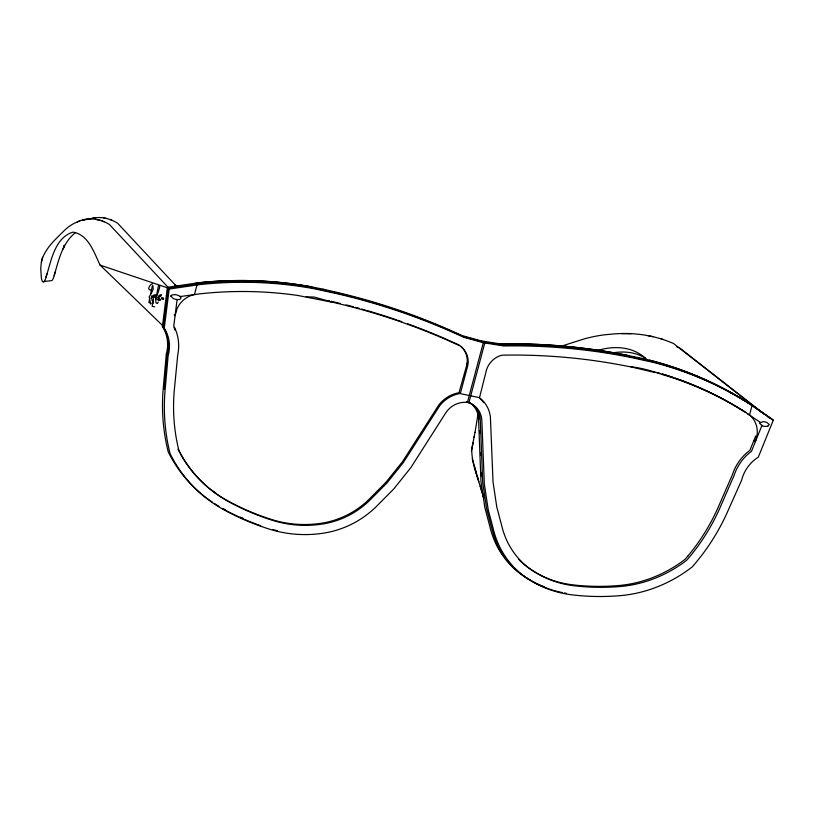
<?xml version="1.0" encoding="UTF-8"?>
<svg xmlns="http://www.w3.org/2000/svg" width="814" height="814" viewBox="0 0 814 814"><rect width="100%" height="100%" fill="white"/><g stroke="black" fill="none" stroke-linecap="round" stroke-linejoin="round"><path stroke-width="1.22" d="M164.235 389.092L167.257 354.924A35.124 33.761 -47 0 0 163.37 327.381L168.325 288.248L197.812 283.893A409.035 393.131 -47 0 1 312.81 287.83L335.307 292.694M212.464 502.238A139.204 133.791 -47 0 1 168.233 451.882A196.876 189.224 -47 0 1 163.258 388.197L166.29 354.029A35.124 33.761 -47 0 0 162.403 326.475L167.358 287.342L196.835 282.987A409.035 393.131 -47 0 1 311.833 286.925L322.975 289.173M169.21 289.062L198.687 284.717A409.035 393.131 -47 0 1 313.685 288.655L336.497 293.579A686.619 659.93 -47 0 1 463.787 337.301L483.302 342.684L503.703 345.96A686.619 621.123 -58.4 0 1 631.369 357.57L652.828 362.25A409.035 370.014 -58.4 0 1 750.803 404.517L773.3 420.156L758.322 457.122A35.124 31.766 -58.4 0 0 741.625 480.199L727.472 511.945A196.876 178.093 -58.4 0 1 692.215 566.91A139.204 125.926 -58.4 0 1 620.105 595.655A269.322 243.63 -58.4 0 1 572.283 594.881A123.423 111.65 -58.4 0 1 524.918 576.709A94.332 85.338 -58.4 0 1 493.162 528.459L488.197 509.676L484.299 483.669L481.878 420.869A22.456 20.309 -58.4 0 0 468.874 402.777L467.399 402.452A22.456 21.581 -47 0 0 445.665 413.013L410.775 467.714L393.589 489.143L379.121 503.713A94.332 90.669 -47 0 1 323.931 533.089A123.423 118.63 -47 0 1 269.495 529.171A269.322 258.852 -47 0 1 223.667 509.625A139.204 133.791 -47 0 1 170.085 453.612A196.876 189.224 -47 0 1 165.11 389.916L168.142 355.749A35.124 33.761 -47 0 0 164.255 328.205L169.21 289.062L167.358 287.342M177.126 299.491L173.769 325.956L174.918 328.266A44.526 42.796 -47 0 1 177.727 354.955L174.288 390.303A187.596 180.301 -47 0 0 177.849 446.092L178.795 450.05L181.227 454.68A129.884 124.837 -47 0 0 228.398 501.526A259.676 249.583 -47 0 0 268.742 519.108L272.517 520.339A114.031 109.605 -47 0 0 322.802 523.982A84.971 81.665 -47 0 0 369.159 500.925L386.823 483.129L403.357 462.515L439.702 405.779A31.868 30.627 -47 0 1 459.91 393.538L469.24 395.523M478.144 413.38L474.989 432.397M75.661 232.438C62.424 242.714 58.537 260.338 54.192 275.692A39.174 5.006 -86.6 0 1 51.333 280.647L42.694 281.664A39.174 5.006 -86.6 0 1 41.372 278.062L40.751 269.108A14.489 3.002 -87 0 1 41.372 262.352C44.048 248.982 55.871 239.062 65.079 229.782A482.051 105.077 -88.7 0 1 77.004 222.11C87.302 216.86 99.99 218.386 109.534 224.593L168.172 287.423M151.058 298.3L152.137 295.39M153.541 298.636L152.177 306.349L154.782 306.837M159.666 285.958C160.307 289.336 152.198 303.734 157.601 303.459M159.218 296.388L158.557 298.178M161.559 298.178L163.624 298.219M474.969 432.468L471.438 450.946M474.053 437.454L474.328 435.999M473.056 442.735L471.815 449.084M471.733 449.491C471.784 466.117 479.792 482.041 483.811 498.199L480.087 485.958M41.372 262.352L42.46 257.214M43.213 281.99A39.174 5.006 -86.6 0 0 46.072 277.035L46.876 273.972M54.192 275.692L55.118 272.151M46.072 277.035C51.241 261.07 54.548 237.83 72.894 232.143C88.563 234.564 94.088 252.747 100.112 265.13L163.187 326.109M64.245 245.238L63.258 248.911L64.123 245.706M467.562 362.25L459.035 392.714A31.868 30.627 -47 0 0 438.817 404.955L402.482 461.691L385.938 482.305L368.274 500.101A84.971 81.665 -47 0 1 321.927 523.148A114.031 109.605 -47 0 1 271.642 519.515L267.857 518.294A259.676 249.583 -47 0 1 227.523 500.702A129.884 124.837 -47 0 1 180.342 453.866M762.077 425.152L751.475 451.322L749.389 452.93A44.526 40.283 -58.4 0 0 734.004 475.671L719.617 508.648A187.596 169.699 -58.4 0 1 689.397 557.102L686.69 560.256L682.386 563.441A129.884 117.491 -58.4 0 1 620.115 586.528A259.676 234.91 -58.4 0 1 577.838 586.182L574.084 585.775A114.031 103.154 -58.4 0 1 530.301 569.006A84.971 76.862 -58.4 0 1 502.838 529.934L496.774 506.99L493.03 481.969L490.384 416.778A31.868 28.826 -58.4 0 0 479.487 397.781L486.619 369.444A20.625 18.661 -58.4 0 1 502.319 355.138L513.726 355.046A676.953 612.372 -58.4 0 1 628.896 366.554C640.638 367.653 651.678 370.818 662.728 374.654A399.633 361.508 -58.4 0 1 745.777 412.464M753.805 440.669L755.392 441.636L757.193 434.279A24.247 21.927 -58.4 0 0 749.531 414.967L752.085 405.372L748.697 403.296M158.384 285.877L155.759 299.399M160.002 296.805L160.775 294.709M153.632 297.517L154.609 294.851M152.737 297.822L153.653 295.065M157.987 302.615L158.252 301.943M160.806 296.154L161.426 294.709M755.718 435.958L749.887 450.346L747.801 451.953A44.526 40.283 -58.4 0 0 732.427 474.694L718.029 507.671A187.596 169.699 -58.4 0 1 687.82 556.125M151.699 298.321L152.116 296.53M159.269 295.034L158.089 297.843L158.16 299.817M161.589 297.995L163.522 298.392M152.279 286.223L150.234 295.238L149.186 296.693L149.623 298.667L148.911 302.706L151.211 303.174M687.81 556.125L685.103 559.289L680.799 562.464A129.884 117.491 -58.4 0 1 618.528 585.551A259.676 234.91 -58.4 0 1 576.251 585.215L572.496 584.798A114.031 103.154 -58.4 0 1 528.713 568.03A84.971 76.862 -58.4 0 1 518.803 559.472M151.089 293.935L153.225 289.133L152.839 285.429M153.378 300.04L151.15 299.918M155.474 294.739L154.782 297.252L157.112 297.741M176.658 286.111L175.397 285.551M152.544 283.689C150.02 283.974 146.306 290.618 150.905 289.967M77.004 222.11L80.138 220.726M560.439 346.459L584.126 338.95A482.051 200.397 -66 0 1 610.042 334.31C631.511 331.909 653.662 334.788 673.504 343.498L761.609 412.332M768.019 426.058L769.261 424.501L766.9 422.497A10.094 9.137 -58.4 0 0 762.891 421.693L759.472 423.056L761.853 425.6A10.094 9.137 -58.4 0 0 765.852 426.414L767.806 426.109M88.105 219.424L90.496 218.803L87.373 219.332M91.087 218.651C100.071 215.954 109.839 218.396 117.654 223.25L176.292 286.08M598.178 350.386C614.743 345.187 635.042 346.683 647.252 360.256M613.39 352.818C624.318 350.915 636.121 352.269 645.624 358.302M87.027 219.149L82.153 220.207L86.325 219.505M91.687 218.549L95.248 217.806M179.67 296.632L199.338 293.895A399.633 384.096 -47 0 1 297.843 295.472L334.188 302.604A676.953 650.64 -47 0 1 449.552 341.127L460.348 346.021A20.625 19.821 -47 0 1 467.826 365.364L460.348 393.477L459.411 392.602M621.265 333.618L630.952 333.689M628.215 333.516L628.784 333.526M306.196 296.835L314.051 297.049L332.153 302.045L331.278 301.231M161.426 298.667L163.522 298.931M161.467 298.697L163.553 298.972M158.038 299.715L160.124 299.99M158.008 299.908L160.246 300.091M466.514 401.628L467.399 402.452L483.302 342.684L481.42 340.924L500.376 343.915A686.619 621.123 -58.4 0 1 628.042 355.525M483.089 341.961L502.126 344.994A686.599 621.102 -58.4 0 1 629.782 356.593L640.852 358.842M103.846 217.989L106.583 218.467M629.782 356.593L619.617 354.629M630.077 356.654L651.241 361.274A409.035 370.014 -58.4 0 1 749.114 403.49M647.863 335.673L653.113 336.701M639.102 357.773L627.981 355.494A686.619 621.123 -58.4 0 0 500.325 343.884M629.68 356.532L640.74 358.781M470.716 395.848L479.141 397.558M322.944 289.143L334.646 291.86M323.891 290.018L346.296 295.319M639.041 357.733L649.501 360.205A409.035 370.014 -58.4 0 1 747.476 402.482M630.86 366.87L655.087 372.547L653.51 371.581M333.18 301.76L333.302 301.78A676.953 650.64 -47 0 1 340.272 303.439M95.726 219.332L100.549 220.492M656.776 372.476L660.052 373.382M481.45 340.954L461.904 335.541A686.619 659.93 -47 0 0 334.615 291.829M482.366 341.809L462.851 336.426A686.619 659.93 -47 0 0 335.561 292.714M462.901 336.477L482.417 341.86M663.145 339.489L661.11 338.909M100.112 265.13L167.847 287.942M111.935 220.238L110.846 219.861M101.913 220.94L104.223 221.795M676.454 346.703L679.619 347.934L764.722 414.418M449.755 340.791L459.462 345.207M773.3 420.156L758.597 409.88M747.842 413.929L749.531 414.967M481.389 340.924L484.778 342.999L468.874 402.777L467.287 401.801M771.713 419.179L747.415 402.442A409.035 370.014 -58.4 0 0 649.44 360.164M760.581 422.547L744.088 411.436A399.633 361.508 -58.4 0 0 710.937 392.938M767.724 416.768L769.729 418.335M159.015 298.026L159.117 299.664M159.951 299.471L159.737 298.819M149.888 300.417L150.814 304.182M466.89 364.489L466.951 364.55A20.625 19.821 -47 0 0 460.805 346.286M328.754 300.529L329.629 301.353M195.146 283.17L197.029 284.931L194.475 294.515A24.247 23.301 -47 0 0 177.177 308.414L175.071 315.71L174.186 314.886M162.403 326.475L164.255 328.205M497.456 545.909L502.391 554.476M177.91 449.226L179.853 452.93M495.604 541.371L496.988 544.78M472.242 458.72L478.836 481.725M477.208 476.18L478.032 479.019M474.643 467.246L476.536 473.829M153.083 301.027L153.51 303.042M478.693 415.323L478.988 419.169M479.69 430.728L479.792 433.353M480.555 452.696L480.647 454.945M481.359 472.924L481.501 476.485M174.501 284.951A5.779 1.068 8.5 0 1 177.187 286.019M216.076 493.335A129.884 124.837 -47 0 1 212.108 490.476M346.143 304.894A676.953 650.64 -47 0 1 353.327 306.756M355.718 307.387A676.953 650.64 -47 0 1 359.3 308.364M361.681 309.025A676.953 650.64 -47 0 1 365.252 310.032M366.442 310.378A676.953 650.64 -47 0 1 397.059 320.034M398.229 320.431A676.953 650.64 -47 0 1 401.719 321.652M407.529 323.728A676.953 650.64 -47 0 1 416.778 327.167M417.928 327.604A676.953 650.64 -47 0 1 437.372 335.409M438.502 335.887A676.953 650.64 -47 0 1 448.677 340.303M260.704 525.722A269.322 258.852 -47 0 1 257.763 524.674M256.786 524.318A269.322 258.852 -47 0 1 245.187 519.698M244.241 519.291A269.322 258.852 -47 0 1 234.788 514.987M233.852 514.529A269.322 258.852 -47 0 1 226.445 510.775M225.529 510.286A269.322 258.852 -47 0 1 222.792 508.811M174.033 327.452A44.526 42.796 -47 0 1 175.173 330.219M277.411 530.738A123.423 118.63 -47 0 1 272.985 529.629M243.264 518.386A269.322 258.852 -47 0 1 240.415 517.134M225.468 509.869A269.322 258.852 -47 0 1 222.731 508.404M218.966 506.288A139.204 133.791 -47 0 1 217.084 505.168M216.148 504.599A139.204 133.791 -47 0 1 214.296 503.439M196.805 282.957A409.035 393.131 -47 0 1 311.803 286.894M662.281 374.023A399.633 361.508 -58.4 0 1 673.646 377.665A399.633 361.508 -58.4 0 0 662.179 373.962M744.189 411.497A399.633 361.508 -58.4 0 0 674.775 378.052A399.633 361.508 -58.4 0 1 709.869 392.429M480.026 398.555A31.868 28.826 -58.4 0 1 483.689 402.686M651.241 361.274A409.035 370.014 -58.4 0 1 749.216 403.551M566.422 593.304A123.423 111.65 -58.4 0 1 564.306 592.948M562.189 592.541A123.423 111.65 -58.4 0 1 553.866 590.486M552.838 590.191A123.423 111.65 -58.4 0 1 523.331 575.732A94.332 85.338 -58.4 0 1 491.575 527.482L486.609 508.699L482.712 482.692L480.291 419.902A22.456 20.309 -58.4 0 0 469.098 402.503M469.068 402.33A22.456 20.309 -58.4 0 1 478.551 418.823L480.972 481.623L484.869 507.631L489.835 526.414A94.332 85.338 -58.4 0 0 521.591 574.664A123.423 111.65 -58.4 0 0 544.027 586.691M170.808 296.031L173.372 298.555A10.094 9.707 -47 0 0 177.594 299.532C181.227 300.539 182.478 296.408 178.632 295.614A10.094 9.707 -47 0 0 174.41 294.648L171.734 295.055L170.808 296.031"/></g></svg>
